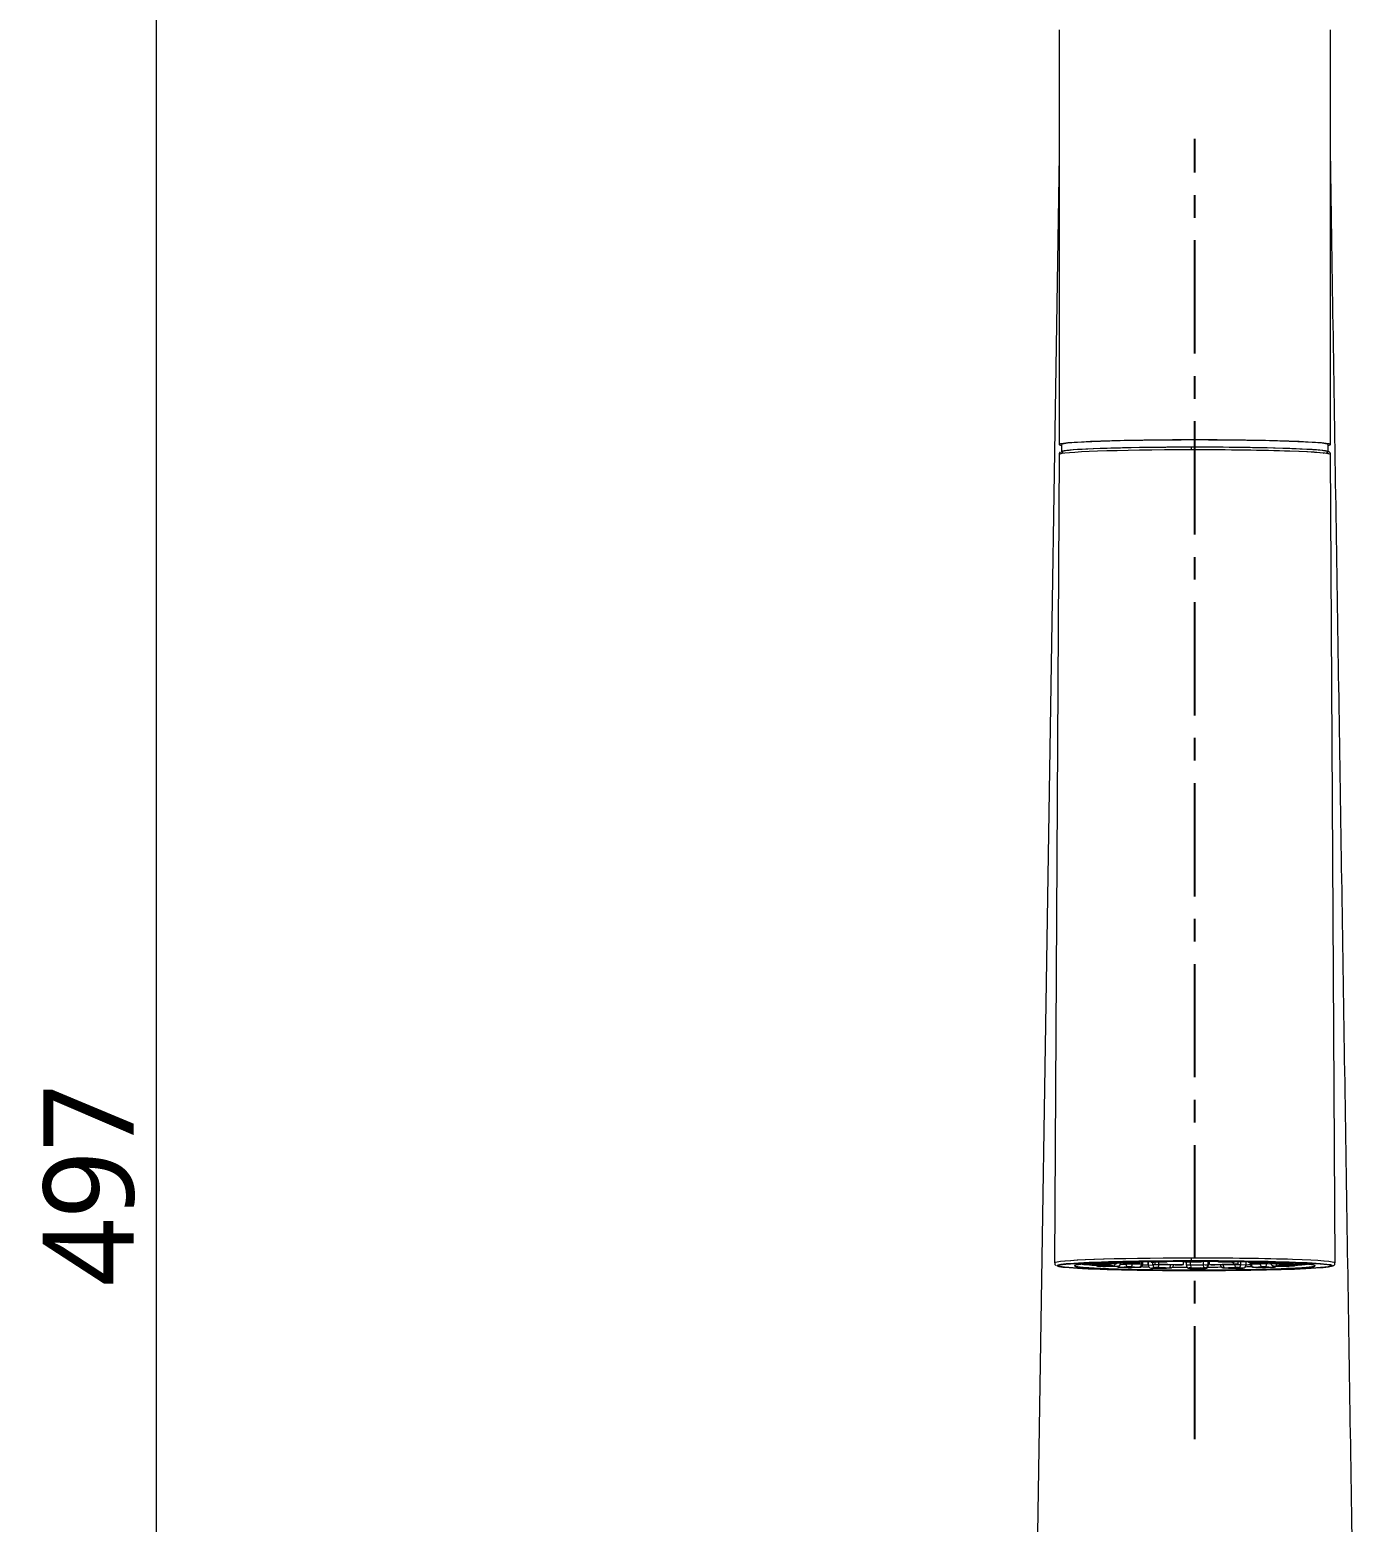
# Model space of a CAD drawing. Extents: x 2752 to 4118, y -1 to 999.
# Drawn here: x 2967.2 to 3113.5, y 611.5 to 776.5 of the extents above; entities that cross this region are included whole.
import ezdxf

# ---------------------------------------------------------------- set-up
doc = ezdxf.new("R2010")
doc.units = 0
doc.header["$LTSCALE"] = 10
doc.header["$MEASUREMENT"] = 0
doc.header["$PDMODE"] = 3
doc.header["$PDSIZE"] = -10
doc.linetypes.add('CENTER', pattern=[2, 1.25, -0.25, 0.25, -0.25])
doc.layers.get('0').update_dxf_attribs({"linetype": 'CONTINUOUS'})
doc.layers.get('DEFPOINTS').update_dxf_attribs({"linetype": 'CONTINUOUS'})
doc.layers.add('1', color=7, linetype='CONTINUOUS')
doc.styles.add('Daelim Dimension', font='NanumGothic.ttf')
doc.dimstyles.new('DEFAULT', dxfattribs={"dimscale": 2, "dimtxt": 2, "dimasz": 2, "dimexe": 0, "dimexo": 2, "dimgap": 1, "dimtad": 1, "dimdec": 0, "dimzin": 9, "dimdsep": 46, "dimtxsty": 'Daelim Dimension', "dimcen": 0.5, "dimclrd": 5, "dimclre": 5, "dimclrt": 256, "dimadec": 1, "dimazin": 0, "dimtfac": 1, "dimtdec": 0, "dimtix": 1, "dimtmove": 0, "dimatfit": 3, "dimfxl": 1, "dimtolj": 1, "dimtzin": 1, "dimlwd": 9, "dimlwe": 9, "dimarcsym": 0})

# ---------------------------------------------------------------- blocks, each defined once
blk = doc.blocks.new('*D11')
at = {"color": 5, "lineweight": 9, "ltscale": 0.5, "transparency": 16777216}
for p, q in [((3092.69, 897.6), (2981.25, 897.6)), ((2981.25, 404.01), (2981.25, 893.6)), ((3069.49, 400.01), (2981.25, 400.01))]:
    blk.add_line(p, q, dxfattribs=at)
at = {"color": 5, "ltscale": 0.5, "transparency": 16777216}
for points in [[(2980.58, 893.6), (2981.91, 893.6), (2981.25, 897.6)], [(2980.58, 404.01), (2981.91, 404.01), (2981.25, 400.01)]]:
    blk.add_solid(points, dxfattribs=at)
at = {"layer": 'DEFPOINTS', "color": 0, "ltscale": 0.5, "transparency": 16777216}
for p in [(2981.25, 897.6), (3096.69, 897.6), (3073.49, 400.01)]:
    blk.add_point(p, dxfattribs=at)
at = {"color": 7, "ltscale": 0.5, "transparency": 16777216, "insert": (2973.8, 648.8), "char_height": 10, "attachment_point": 5, "rotation": 90, "style": 'Daelim Dimension'}
blk.add_mtext('\\A1;497', dxfattribs=at)

msp = doc.modelspace()

# ---------------------------------------------------------------- linework, layer by layer
at = {"color": 1, "linetype": 'CENTER', "lineweight": -3}
msp.add_line((3095.99, 620.69), (3095.99, 764.4), dxfattribs=at)
at = {"layer": '1', "color": 7, "linetype": 'Continuous', "lineweight": 18}
for p, q in [((3080.99, 776.45), (3080.99, 730.61)), ((3110.99, 730.61), (3110.99, 776.45)), ((3080.99, 762.61), (3078.49, 602.61)), ((3081.24, 730.61), (3081.24, 729.81)), ((3110.74, 729.81), (3110.74, 730.61)), ((3080.99, 729.51), (3080.49, 640.17)), ((3111.49, 640.17), (3110.99, 729.51)), ((3084.34, 640.1), (3084.35, 640.09)), ((3084.82, 639.93), (3086.22, 639.93)), ((3084.82, 639.93), (3084.82, 639.93)), ((3085.88, 639.97), (3085.08, 639.97)), ((3085.08, 639.97), (3085.11, 639.94)), ((3085.1, 640.09), (3085.6, 640.13)), ((3085.11, 639.94), (3085.1, 639.97)), ((3085.11, 639.94), (3085.9, 639.94)), ((3085.21, 640.08), (3086.52, 640.06)), ((3085.21, 640.08), (3085.21, 640.08)), ((3085.96, 640.12), (3085.67, 640.09)), ((3085.67, 640.09), (3086.42, 640.08)), ((3085.86, 640.14), (3087.17, 640.12)), ((3085.9, 639.94), (3085.88, 639.97)), ((3086.71, 640.11), (3085.96, 640.12)), ((3086.42, 640.11), (3086.42, 640.08)), ((3086.42, 640.08), (3086.71, 640.11)), ((3086.52, 640.06), (3086.52, 640.06)), ((3086.81, 640.07), (3087.31, 640.11)), ((3087.24, 640.21), (3088.25, 640.18)), ((3088.36, 640.24), (3087.81, 640.22)), ((3087.81, 640.22), (3088.39, 640.2)), ((3087.82, 640.11), (3087.82, 640.19)), ((3088.25, 640.18), (3088.26, 640.18)), ((3088.94, 640.22), (3088.36, 640.24)), ((3088.39, 640.24), (3088.39, 640.2)), ((3088.39, 640.2), (3088.94, 640.22)), ((3088.56, 640.18), (3089.52, 640.22)), ((3089.93, 640.11), (3089.26, 640.1)), ((3089.93, 640.28), (3089.93, 640.11)), ((3090.25, 640), (3090.25, 640.28)), ((3090.82, 640.29), (3090.82, 639.91)), ((3091.45, 640.26), (3092.73, 640.28)), ((3091.45, 640.26), (3091.45, 640.26)), ((3091.52, 640.3), (3091.52, 640.28)), ((3091.52, 640.28), (3092.25, 640.3)), ((3091.6, 640.02), (3091.6, 640.27)), ((3091.6, 640.02), (3092.03, 640.04)), ((3092.03, 640.04), (3092.03, 640.27)), ((3092.73, 640.28), (3092.73, 640.28)), ((3093.63, 639.94), (3093.63, 639.99)), ((3093.67, 639.99), (3093.67, 639.94)), ((3094.59, 639.98), (3094.73, 640.01)), ((3094.73, 640.01), (3094.73, 640.33)), ((3095.04, 640.3), (3096.44, 640.3)), ((3095.04, 640.3), (3095.04, 640.3)), ((3095.05, 640.3), (3095.05, 639.92)), ((3095.33, 640.33), (3095.33, 640.32)), ((3095.33, 640.32), (3096.13, 640.32)), ((3097.48, 639.88), (3097.48, 640.33)), ((3097.63, 640.01), (3097.63, 640.33)), ((3097.81, 639.98), (3097.63, 640.01)), ((3098.78, 640.29), (3100.08, 640.27)), ((3098.78, 640.29), (3098.78, 640.29)), ((3098.84, 639.99), (3098.84, 639.94)), ((3099.24, 640.3), (3099.99, 640.29)), ((3099.99, 640.31), (3099.99, 640.29)), ((3100.08, 640.27), (3100.09, 640.27)), ((3100.28, 640.05), (3100.28, 640.27)), ((3100.74, 640.03), (3100.28, 640.05)), ((3100.74, 640.3), (3100.74, 640.03)), ((3101.68, 639.92), (3101.68, 640.29)), ((3102.07, 640.23), (3102.08, 640.23)), ((3102.08, 640.23), (3103.1, 640.19)), ((3102.12, 640.23), (3102.12, 640.01)), ((3102.27, 640.12), (3102.27, 640.22)), ((3102.95, 640.11), (3102.27, 640.12)), ((3103.21, 640.25), (3102.65, 640.23)), ((3102.65, 640.23), (3103.24, 640.21)), ((3103.1, 640.19), (3103.11, 640.19)), ((3103.79, 640.23), (3103.21, 640.25)), ((3103.24, 640.25), (3103.24, 640.21)), ((3103.24, 640.21), (3103.79, 640.23)), ((3104.11, 640.21), (3103.93, 640.21)), ((3104.11, 640.22), (3104.11, 640.21)), ((3104.45, 640.13), (3105.02, 640.08)), ((3104.58, 640.14), (3105.86, 640.16)), ((3105.79, 640.13), (3105.06, 640.12)), ((3105.06, 640.12), (3105.38, 640.1)), ((3105.31, 640.08), (3105.32, 640.08)), ((3105.32, 640.08), (3106.59, 640.1)), ((3105.36, 640.08), (3105.37, 640.07)), ((3105.38, 640.13), (3105.38, 640.1)), ((3105.38, 640.1), (3106.11, 640.11)), ((3106.11, 640.11), (3105.79, 640.13)), ((3105.81, 639.94), (3107.21, 639.95)), ((3106.08, 639.99), (3106.1, 639.96)), ((3106.88, 639.99), (3106.08, 639.99)), ((3106.09, 639.99), (3106.1, 639.96)), ((3106.1, 639.96), (3106.9, 639.96)), ((3106.12, 640.15), (3106.69, 640.11)), ((3106.59, 640.1), (3106.59, 640.1)), ((3106.9, 639.96), (3106.88, 639.99)), ((3085.27, 639.83), (3085.84, 639.78)), ((3085.39, 639.84), (3086.67, 639.86)), ((3086.6, 639.84), (3085.87, 639.83)), ((3085.87, 639.83), (3086.2, 639.8)), ((3086.12, 639.78), (3086.13, 639.78)), ((3086.13, 639.78), (3087.41, 639.8)), ((3086.2, 639.8), (3086.19, 639.83)), ((3086.2, 639.8), (3086.93, 639.81)), ((3086.93, 639.81), (3086.6, 639.84)), ((3086.94, 639.85), (3087.5, 639.81)), ((3087.4, 639.8), (3087.41, 639.8)), ((3087.62, 639.7), (3088.64, 639.66)), ((3087.62, 639.7), (3087.62, 639.7)), ((3087.63, 639.71), (3088.59, 639.74)), ((3088.75, 639.72), (3088.2, 639.7)), ((3088.2, 639.7), (3088.78, 639.68)), ((3088.64, 639.66), (3088.65, 639.66)), ((3089.33, 639.7), (3088.75, 639.72)), ((3088.78, 639.72), (3088.78, 639.68)), ((3088.78, 639.68), (3089.33, 639.7)), ((3088.87, 639.74), (3089.89, 639.71)), ((3088.94, 639.66), (3089.91, 639.7)), ((3091.13, 639.61), (3091.64, 639.66)), ((3091.25, 639.6), (3092.55, 639.59)), ((3091.25, 639.6), (3091.25, 639.6)), ((3092, 639.64), (3091.71, 639.62)), ((3091.71, 639.62), (3092.46, 639.61)), ((3091.9, 639.66), (3093.2, 639.65)), ((3092.74, 639.63), (3092, 639.64)), ((3092.46, 639.64), (3092.46, 639.61)), ((3092.46, 639.61), (3092.74, 639.63)), ((3092.55, 639.59), (3092.56, 639.59)), ((3092.84, 639.59), (3093.34, 639.64)), ((3095.11, 639.75), (3095.14, 639.7)), ((3095.59, 639.57), (3096.99, 639.57)), ((3095.59, 639.57), (3095.59, 639.57)), ((3096.65, 639.62), (3095.85, 639.61)), ((3095.87, 639.59), (3095.85, 639.61)), ((3095.87, 639.61), (3095.87, 639.59)), ((3096.67, 639.59), (3095.87, 639.59)), ((3096.67, 639.59), (3096.65, 639.62)), ((3099.13, 639.64), (3099.7, 639.6)), ((3099.25, 639.65), (3100.53, 639.67)), ((3100.46, 639.65), (3099.73, 639.64)), ((3099.73, 639.64), (3100.06, 639.61)), ((3099.99, 639.59), (3101.27, 639.61)), ((3099.99, 639.59), (3099.99, 639.59)), ((3100.05, 639.64), (3100.06, 639.61)), ((3100.06, 639.61), (3100.79, 639.63)), ((3100.79, 639.63), (3100.46, 639.65)), ((3100.8, 639.67), (3101.37, 639.62)), ((3101.27, 639.61), (3101.27, 639.61)), ((3102.46, 639.71), (3102.47, 639.71)), ((3102.47, 639.72), (3103.44, 639.75)), ((3102.47, 639.71), (3103.48, 639.68)), ((3103.59, 639.73), (3103.04, 639.71)), ((3103.04, 639.71), (3103.62, 639.7)), ((3103.48, 639.68), (3103.49, 639.68)), ((3104.17, 639.72), (3103.59, 639.73)), ((3103.62, 639.73), (3103.62, 639.7)), ((3103.62, 639.7), (3104.17, 639.72)), ((3103.72, 639.75), (3104.73, 639.72)), ((3103.79, 639.68), (3104.75, 639.71)), ((3104.7, 639.82), (3105.2, 639.87)), ((3104.81, 639.82), (3106.12, 639.8)), ((3104.81, 639.82), (3104.82, 639.82)), ((3105.56, 639.85), (3105.28, 639.83)), ((3105.28, 639.83), (3106.02, 639.82)), ((3105.46, 639.87), (3106.77, 639.86)), ((3106.31, 639.84), (3105.56, 639.85)), ((3106.03, 639.85), (3106.02, 639.82)), ((3106.02, 639.82), (3106.31, 639.84)), ((3106.12, 639.8), (3106.12, 639.8)), ((3106.41, 639.8), (3106.91, 639.85))]:
    msp.add_line(p, q, dxfattribs=at)
at = {"layer": '1', "color": 7, "linetype": 'Continuous', "lineweight": 13}
for p, q in [((3084.61, 639.93), (3084.58, 639.98)), ((3084.77, 639.99), (3086.17, 639.99)), ((3086.22, 639.93), (3084.82, 639.93)), ((3086.52, 640.06), (3085.21, 640.08)), ((3086.22, 639.93), (3086.22, 639.93)), ((3086.38, 639.98), (3086.41, 639.93)), ((3087.28, 640.11), (3086.78, 640.06)), ((3088.26, 640.18), (3087.25, 640.21)), ((3087.78, 640.11), (3087.42, 640.14)), ((3087.78, 640.2), (3087.78, 640.11)), ((3087.8, 640.03), (3088.37, 640.05)), ((3088.37, 640.05), (3088.37, 640.15)), ((3089.51, 640.22), (3088.55, 640.18)), ((3089.08, 640.05), (3089.08, 640.1)), ((3090.1, 640.02), (3089.08, 640.05)), ((3090.1, 640.28), (3090.1, 640.02)), ((3090.85, 639.92), (3090.85, 640.29)), ((3090.85, 639.92), (3091.36, 639.96)), ((3091.36, 639.96), (3091.36, 640.26)), ((3092.73, 640.28), (3091.45, 640.26)), ((3092, 639.97), (3092, 640.01)), ((3093.31, 639.96), (3092, 639.97)), ((3093.31, 639.99), (3093.31, 639.96)), ((3096.44, 640.3), (3095.04, 640.3)), ((3095.05, 639.92), (3095.05, 639.92)), ((3095.53, 639.94), (3095.53, 640.3)), ((3096.93, 639.94), (3095.53, 639.94)), ((3096.44, 640.3), (3096.44, 640.3)), ((3096.93, 640.33), (3096.93, 639.94)), ((3097.45, 639.93), (3097.45, 640.33)), ((3097.48, 639.88), (3097.45, 639.93)), ((3097.48, 640.33), (3097.48, 639.88)), ((3100.09, 640.27), (3098.78, 640.29)), ((3099.13, 639.96), (3099.13, 640)), ((3100.41, 639.98), (3099.13, 639.96)), ((3100.41, 640.02), (3100.41, 639.98)), ((3101.07, 639.97), (3101.07, 640.3)), ((3101.64, 639.93), (3101.07, 639.97)), ((3101.64, 640.29), (3101.64, 639.93)), ((3102.08, 640.23), (3102.09, 640.23)), ((3103.11, 640.19), (3102.09, 640.23)), ((3102.25, 640.03), (3102.25, 640.22)), ((3102.25, 640.03), (3103.22, 640.06)), ((3103.22, 640.06), (3103.22, 640.12)), ((3103.92, 640.06), (3103.92, 640.18)), ((3104.41, 640.05), (3103.92, 640.06)), ((3105.05, 640.08), (3104.48, 640.13)), ((3106.59, 640.1), (3105.31, 640.08)), ((3105.61, 639.95), (3105.57, 640)), ((3105.76, 640.01), (3107.16, 640.01)), ((3107.21, 639.95), (3105.81, 639.94)), ((3105.81, 639.94), (3105.81, 639.94)), ((3107.21, 639.95), (3107.21, 639.95)), ((3107.37, 640), (3107.41, 639.95)), ((3085.86, 639.78), (3085.29, 639.83)), ((3087.4, 639.8), (3086.12, 639.78)), ((3087.62, 639.7), (3087.63, 639.7)), ((3088.65, 639.66), (3087.63, 639.7)), ((3089.9, 639.7), (3088.93, 639.66)), ((3092.56, 639.59), (3091.25, 639.6)), ((3093.32, 639.64), (3092.82, 639.59)), ((3095.38, 639.58), (3095.35, 639.62)), ((3095.54, 639.63), (3096.94, 639.63)), ((3096.99, 639.57), (3095.59, 639.57)), ((3096.99, 639.57), (3096.99, 639.57)), ((3097.15, 639.63), (3097.18, 639.58)), ((3097.48, 639.88), (3097.48, 639.88)), ((3099.72, 639.6), (3099.15, 639.64)), ((3101.27, 639.61), (3099.99, 639.59)), ((3102.47, 639.71), (3102.48, 639.71)), ((3103.49, 639.68), (3102.48, 639.71)), ((3104.74, 639.71), (3103.78, 639.68)), ((3106.12, 639.8), (3104.82, 639.82)), ((3106.88, 639.85), (3106.38, 639.8))]:
    msp.add_line(p, q, dxfattribs=at)
at = {"layer": '1', "color": 7, "linetype": 'Continuous', "lineweight": 18}
for centre, major_axis, ratio, start_param, end_param in [((3095.99, 730.61), (-15, 0), 0.034899, 4.712389, 6.465971), ((3095.99, 730.61), (14.75, 0), 0.034899, 0.000059, 3.141547), ((3095.99, 730.61), (15, 0), 0.034899, 6.1004, 7.853982), ((3095.99, 729.81), (14.75, 0), 0.034899, 6.135615, 9.570424), ((3095.99, 729.51), (-15, 0), 0.034899, 4.738362, 6.282996), ((3095.99, 729.51), (15, 0), 0.034899, 1.596769, 3.141353), ((3095.99, 729.81), (-14.7, 0), 0.034899, 4.738362, 6.239651), ((3095.61, 730.03), (0, -0.3), 0.025954, 3.106674, 4.671915), ((3095.61, 730.03), (0, 0.3), 0.025954, 6.248267, 7.813508), ((3095.99, 729.51), (15, 0), 0.034899, 6.274797, 7.879955), ((3095.99, 729.51), (-15, 0), 0.034899, 3.141794, 4.738362), ((3095.99, 729.81), (-14.7, 0), 0.034899, 3.237613, 4.738362), ((3095.99, 640.17), (-15.5, 0), 0.034899, 4.738362, 6.292419), ((3095.99, 640.17), (15.5, 0), 0.034899, 1.596769, 3.141402), ((3095.99, 639.87), (15.2, 0), 0.034899, 1.596769, 4.738362), ((3095.99, 639.87), (-13.3, 0), 0.034899, 4.738362, 7.879955), ((3095.99, 640.17), (13, 0), 0.034899, 3.433619, 3.607045), ((3095.99, 640.17), (-13, 0), 0.034899, 0.299537, 0.454211), ((3084.61, 640.23), (0.241, 0.179), 0.999054, 3.141609, 4.072943), ((3084.81, 639.93), (-0.2, 0), 0.034899, 0.025973, 1.596769), ((3087.28, 640.41), (-0.027, 0.299), 0.932938, 3.141604, 3.233324), ((3095.99, 640.26), (-8.24, 0), 0.034899, 0.258623, 0.615022), ((3088.4, 640.19), (-0.2, 0), 0.034899, 0.811371, 2.382167), ((3088.55, 640.48), (0.011, -0.3), 0.72479, 6.232509, 6.283194), ((3095.99, 640.26), (7.42, 0), 0.034899, 3.415714, 3.756614), ((3089.51, 640.52), (-0.011, 0.3), 0.72479, 3.141598, 3.188355), ((3095.99, 640.37), (12.5, 0), 0.034899, 4.231452, 4.28919), ((3091.13, 639.91), (-0.027, 0.299), 0.932938, 1.473711, 3.044507), ((3095.99, 640.26), (-8.24, 0), 0.034899, 1.007721, 1.40042), ((3095.99, 640.26), (7.42, 0), 0.034899, 4.149313, 4.542012), ((3095.04, 640.31), (-0.2, 0), 0.034899, 0.025973, 1.596769), ((3095.55, 639.92), (0.5, 0), 0.034899, 2.765592, 3.141597), ((3095.6, 640.7), (0, -0.3), 0.025954, 4.671915, 6.248267), ((3095.99, 640.17), (-15.5, 0), 0.034899, 3.142728, 4.738362), ((3095.99, 640.17), (15.5, 0), 0.034899, 0.000202, 1.596769), ((3095.6, 640.7), (0, 0.3), 0.025954, 1.530322, 3.106674), ((3095.99, 639.87), (15.2, 0), 0.034899, 4.738362, 7.879955), ((3095.99, 639.87), (-13.3, 0), 0.034899, 1.596769, 4.738362), ((3096.44, 640.31), (-0.2, 0), 0.034899, 1.596769, 3.167566), ((3096.64, 640.61), (0.241, 0.179), 0.999054, 4.072943, 4.446377), ((3095.99, 640.26), (7.42, 0), 0.034899, 4.934711, 5.32741), ((3095.99, 640.26), (-8.24, 0), 0.034899, 1.793119, 2.185818), ((3095.99, 640.37), (-12.5, 0), 0.034899, 2.040787, 2.087535), ((3095.99, 640.26), (7.43, 0), 0.034899, 5.72011, 6.015481), ((3095.99, 640.26), (-8.24, 0), 0.034899, 2.578517, 2.971216), ((3103.25, 640.2), (-0.2, 0), 0.034899, 0.811371, 2.382167), ((3103.39, 640.49), (0.011, -0.3), 0.72479, 6.232509, 6.283194), ((3104.48, 640.43), (-0.023, -0.299), 0.913073, 6.283163, 6.368871), ((3105.61, 640.25), (0.241, 0.179), 0.999054, 3.141609, 3.207755), ((3106.51, 640.1), (-0.2, 0), 0.034899, 1.989468, 3.560265), ((3106.69, 640.41), (0.023, 0.299), 0.913073, 3.227278, 3.647737), ((3095.99, 640.17), (13, 0), 0.034899, 5.736112, 5.981353), ((3095.99, 640.17), (-13, 0), 0.034899, 2.608804, 2.849626), ((3107.21, 639.95), (-0.2, 0), 0.034899, 1.596769, 3.167566), ((3107.41, 640.25), (0.241, 0.179), 0.999054, 4.072943, 5.03827), ((3085.29, 640.13), (-0.023, -0.299), 0.913073, 6.094768, 6.368871), ((3088.79, 639.67), (-0.2, 0), 0.034899, 0.811371, 2.382167), ((3088.93, 639.96), (0.011, -0.3), 0.72479, 6.232509, 6.283194), ((3089.9, 640), (-0.011, 0.3), 0.72479, 3.141598, 3.188355), ((3095.99, 640.17), (13, 0), 0.034899, 4.238554, 4.309191), ((3095.99, 640.17), (-13, 0), 0.034899, 1.100299, 1.166616), ((3091.32, 639.61), (-0.2, 0), 0.034899, 5.916459, 7.487255), ((3093.32, 639.94), (-0.027, 0.299), 0.932938, 3.141604, 3.233324), ((3095.99, 640.17), (13, 0), 0.034899, 4.520561, 4.642298), ((3095.99, 640.17), (-13, 0), 0.034899, 1.379803, 1.500312), ((3095.35, 639.92), (-0.241, -0.179), 0.999054, 0.000017, 0.065449), ((3095.38, 639.88), (-0.241, -0.179), 0.999054, 0.000017, 0.931351), ((3095.58, 639.58), (-0.2, 0), 0.034899, 0.025973, 1.596769), ((3096.34, 639.7), (0, -0.3), 0.025954, 5.174433, 6.248267), ((3096.34, 639.7), (0, 0.3), 0.025954, 2.03284, 3.106674), ((3096.98, 639.58), (-0.2, 0), 0.034899, 1.596769, 3.167566), ((3097.18, 639.88), (0.241, 0.179), 0.999054, 4.072943, 5.64374), ((3095.99, 640.17), (-13, 0), 0.034899, 1.669075, 1.800924), ((3095.99, 640.17), (13, 0), 0.034899, 4.811453, 4.941878), ((3099.15, 639.94), (-0.023, -0.299), 0.913073, 6.283163, 6.368871), ((3099.72, 639.9), (-0.023, -0.299), 0.913073, 6.283163, 6.368871), ((3095.99, 640.17), (-13, 0), 0.034899, 2.01843, 2.079298), ((3095.99, 640.17), (13, 0), 0.034899, 5.16179, 5.218191), ((3103.63, 639.68), (-0.2, 0), 0.034899, 0.811371, 2.382167), ((3103.78, 639.98), (0.011, -0.3), 0.72479, 6.232509, 6.283194), ((3104.74, 640.01), (0.011, -0.3), 0.72479, 0.000005, 0.04752), ((3106.38, 640.1), (0.027, -0.299), 0.932938, 6.1861, 6.283194)]:
    msp.add_ellipse(centre, major_axis=major_axis, ratio=ratio, start_param=start_param, end_param=end_param, dxfattribs=at)
at = {"layer": '1', "color": 7, "linetype": 'Continuous', "lineweight": 13}
for centre, major_axis, ratio, start_param, end_param in [((3084.58, 640.28), (-0.241, -0.179), 0.999054, 0.060908, 0.931351), ((3084.78, 639.98), (-0.2, 0), 0.034899, 4.738362, 6.309158), ((3084.77, 640.29), (0, -0.3), 0.025954, 5.323312, 6.248267), ((3085.1, 640.39), (-0.027, 0.299), 0.932938, 2.57555, 3.044507), ((3085.28, 640.08), (-0.2, 0), 0.034899, 5.916459, 7.487255), ((3085.39, 640.14), (-0.005, 0.3), 0.4063, 2.344153, 3.103389), ((3085.6, 640.43), (-0.027, 0.299), 0.932938, 2.68931, 3.044507), ((3085.79, 640.13), (-0.2, 0), 0.034899, 4.345663, 5.916459), ((3085.86, 640.44), (0.004, 0.3), 0.358343, 3.178983, 3.622019), ((3086.17, 640.29), (0, 0.3), 0.025954, 2.416235, 3.106674), ((3086.18, 639.98), (-0.2, 0), 0.034899, 3.167566, 4.738362), ((3086.21, 639.93), (-0.2, 0), 0.034899, 1.596769, 3.167566), ((3086.38, 640.28), (-0.241, -0.179), 0.999054, 0.931351, 1.648027), ((3086.41, 640.23), (0.241, 0.179), 0.999054, 4.072943, 5.011911), ((3086.59, 640.07), (-0.2, 0), 0.034899, 1.20407, 2.774866), ((3086.67, 640.16), (-0.005, 0.3), 0.4063, 1.893826, 3.103389), ((3086.78, 640.36), (0.027, -0.299), 0.932938, 6.1861, 6.283194), ((3086.94, 640.15), (-0.023, -0.299), 0.913073, 0.085686, 1.470465), ((3087.17, 640.42), (0.004, 0.3), 0.358343, 3.178983, 3.962396), ((3087.09, 640.11), (-0.2, 0), 0.034899, 2.774866, 4.345663), ((3087.28, 640.41), (-0.027, 0.299), 0.932938, 3.044507, 3.141601), ((3087.5, 640.11), (0.023, 0.299), 0.913073, 3.227278, 4.798075), ((3087.32, 640.11), (-0.5, 0), 0.034899, 3.124533, 3.560265), ((3088.74, 640.04), (-0.5, 0), 0.034899, 3.952964, 5.52376), ((3088.59, 640.04), (-0.011, 0.3), 0.72479, 1.52012, 3.090916), ((3088.87, 640.04), (-0.01, -0.3), 0.688085, 0.048114, 1.61891), ((3089.5, 640.53), (0.01, 0.3), 0.688085, 3.189707, 3.698203), ((3089.37, 640.22), (-0.2, 0), 0.034899, 2.382167, 3.952964), ((3089.51, 640.52), (-0.011, 0.3), 0.72479, 3.090916, 3.141601), ((3089.89, 640.01), (0.01, 0.3), 0.688085, 3.189707, 4.760503), ((3089.75, 640), (-0.5, 0), 0.034899, 3.13186, 3.952964), ((3091.32, 639.91), (-0.5, 0), 0.034899, 5.916459, 6.284886), ((3091.18, 640.57), (0.023, 0.299), 0.913073, 3.14157, 3.227278), ((3091.37, 640.27), (-0.2, 0), 0.034899, 0.418672, 1.989468), ((3091.82, 639.96), (-0.5, 0), 0.034899, 4.345663, 5.916459), ((3091.64, 639.96), (-0.027, 0.299), 0.932938, 1.473711, 3.044507), ((3091.9, 639.96), (-0.004, -0.3), 0.358343, 0.037391, 1.608187), ((3092.65, 640.29), (-0.2, 0), 0.034899, 1.989468, 3.560265), ((3092.83, 640.59), (0.023, 0.299), 0.913073, 3.227278, 3.63765), ((3093.2, 639.95), (0.004, 0.3), 0.358343, 3.178983, 4.74978), ((3093.13, 639.94), (0.5, 0), 0.034899, 0.000765, 1.20407), ((3095.55, 639.92), (0.5, 0), 0.034899, 1.596769, 2.765591), ((3095.54, 639.93), (0, -0.3), 0.025954, 4.677471, 6.248235), ((3096.95, 639.93), (0.5, 0), 0.034899, 0.025973, 1.596769), ((3096.94, 639.93), (0, 0.3), 0.025954, 1.535878, 3.106674), ((3097.15, 639.93), (0.241, 0.179), 0.999054, 4.072943, 5.64374), ((3098.66, 640.6), (0.027, -0.299), 0.932938, 5.787362, 6.1861), ((3098.85, 640.3), (-0.2, 0), 0.034899, 5.916459, 7.487255), ((3099.34, 639.94), (-0.5, 0), 0.034899, 5.131061, 6.28303), ((3099.25, 639.95), (0.005, -0.3), 0.4063, 4.674186, 6.244982), ((3100.16, 640.28), (-0.2, 0), 0.034899, 1.20407, 2.774866), ((3100.35, 640.58), (0.027, -0.299), 0.932938, 6.1861, 6.283194), ((3100.61, 639.96), (-0.5, 0), 0.034899, 3.560265, 5.131061), ((3100.53, 639.97), (-0.005, 0.3), 0.4063, 1.532593, 3.103389), ((3100.8, 639.97), (-0.023, -0.299), 0.913073, 0.085686, 1.656482), ((3101.37, 639.92), (0.023, 0.299), 0.913073, 3.227278, 4.798075), ((3101.18, 639.92), (-0.5, 0), 0.034899, 3.124533, 3.560265), ((3102.09, 640.54), (0.011, -0.3), 0.72479, 5.728625, 6.232509), ((3102.23, 640.23), (-0.2, 0), 0.034899, 5.52376, 7.094556), ((3102.62, 640.01), (-0.5, 0), 0.034899, 5.52376, 6.283801), ((3102.47, 640.02), (0.011, -0.3), 0.72479, 4.661713, 6.232509), ((3103.58, 640.05), (-0.5, 0), 0.034899, 3.952964, 5.52376), ((3103.44, 640.05), (-0.011, 0.3), 0.72479, 1.52012, 3.090916), ((3103.72, 640.05), (-0.01, -0.3), 0.688085, 0.048114, 1.61891), ((3104.89, 640.12), (-0.5, 0), 0.034899, 5.916459, 6.284085), ((3104.7, 640.12), (0.027, -0.299), 0.932938, 4.615304, 6.1861), ((3104.66, 640.13), (-0.2, 0), 0.034899, 5.131061, 6.701857), ((3104.58, 640.43), (0.005, -0.3), 0.4063, 5.509382, 6.244982), ((3105.2, 640.17), (-0.027, 0.299), 0.932938, 1.759671, 3.044507), ((3105.05, 640.38), (0.023, 0.299), 0.913073, 3.14157, 3.227278), ((3105.23, 640.08), (-0.2, 0), 0.034899, 0.418672, 1.989468), ((3105.57, 640.3), (-0.241, -0.179), 0.999054, 0.192977, 0.931351), ((3105.61, 640.25), (0.241, 0.179), 0.999054, 3.207752, 4.072943), ((3105.46, 640.17), (-0.004, -0.3), 0.358343, 0.037391, 0.950637), ((3105.77, 640), (-0.2, 0), 0.034899, 4.738362, 6.309158), ((3105.81, 639.95), (-0.2, 0), 0.034899, 0.025973, 1.596769), ((3105.76, 640.31), (0, -0.3), 0.025954, 5.550391, 6.248267), ((3105.86, 640.45), (-0.005, 0.3), 0.4063, 2.719061, 3.103389), ((3105.94, 640.15), (-0.2, 0), 0.034899, 3.560265, 5.131061), ((3106.12, 640.45), (-0.023, -0.299), 0.913073, 0.085686, 0.373213), ((3106.77, 640.16), (0.004, 0.3), 0.358343, 3.178983, 3.938219), ((3107.16, 640.31), (0, 0.3), 0.025954, 2.272237, 3.106674), ((3107.17, 640), (-0.2, 0), 0.034899, 3.167566, 4.738362), ((3107.37, 640.3), (-0.241, -0.179), 0.999054, 0.931351, 1.713681), ((3085.47, 639.83), (-0.2, 0), 0.034899, 5.131061, 6.701857), ((3085.86, 640.08), (0.023, 0.299), 0.913073, 3.14157, 3.227278), ((3086.04, 639.79), (-0.2, 0), 0.034899, 0.418672, 1.989468), ((3086.75, 639.85), (-0.2, 0), 0.034899, 3.560265, 5.131061), ((3087.32, 639.81), (-0.2, 0), 0.034899, 1.989468, 3.560265), ((3087.63, 640.01), (0.011, -0.3), 0.72479, 5.411792, 6.232509), ((3087.77, 639.7), (-0.2, 0), 0.034899, 5.52376, 7.094556), ((3088.74, 639.74), (-0.2, 0), 0.034899, 3.952964, 5.52376), ((3089.75, 639.7), (-0.2, 0), 0.034899, 2.382167, 3.952964), ((3089.9, 640), (-0.011, 0.3), 0.72479, 3.090916, 3.141601), ((3091.82, 639.66), (-0.2, 0), 0.034899, 4.345663, 5.916459), ((3092.63, 639.59), (-0.2, 0), 0.034899, 1.20407, 2.774866), ((3092.82, 639.89), (-0.027, 0.299), 0.932938, 3.044507, 3.141601), ((3093.13, 639.64), (-0.2, 0), 0.034899, 2.774866, 4.345663), ((3093.32, 639.94), (-0.027, 0.299), 0.932938, 3.044507, 3.141601), ((3095.35, 639.92), (-0.241, -0.179), 0.999054, 6.130515, 6.283202), ((3095.35, 639.92), (-0.241, -0.179), 0.999054, 0.065449, 0.931351), ((3095.55, 639.62), (-0.2, 0), 0.034899, 4.738362, 6.309158), ((3096.95, 639.63), (-0.2, 0), 0.034899, 3.167566, 4.738362), ((3099.34, 639.65), (-0.2, 0), 0.034899, 5.131061, 6.701857), ((3099.9, 639.6), (-0.2, 0), 0.034899, 0.418672, 1.989468), ((3100.61, 639.66), (-0.2, 0), 0.034899, 3.560265, 5.131061), ((3101.18, 639.62), (-0.2, 0), 0.034899, 1.989468, 3.560265), ((3102.62, 639.71), (-0.2, 0), 0.034899, 5.52376, 7.094556), ((3103.58, 639.75), (-0.2, 0), 0.034899, 3.952964, 5.52376), ((3104.89, 639.82), (-0.2, 0), 0.034899, 5.916459, 7.487255), ((3104.73, 640.02), (0.01, 0.3), 0.688085, 3.189707, 3.975791), ((3104.6, 639.72), (-0.2, 0), 0.034899, 2.382167, 3.952964), ((3104.74, 640.01), (0.011, -0.3), 0.72479, 6.232509, 6.283194), ((3105.39, 639.87), (-0.2, 0), 0.034899, 4.345663, 5.916459), ((3106.2, 639.8), (-0.2, 0), 0.034899, 1.20407, 2.774866), ((3106.7, 639.85), (-0.2, 0), 0.034899, 2.774866, 4.345663), ((3106.88, 640.15), (0.027, -0.299), 0.932938, 6.1861, 6.284348)]:
    msp.add_ellipse(centre, major_axis=major_axis, ratio=ratio, start_param=start_param, end_param=end_param, dxfattribs=at)
at = {"layer": '1', "color": 7, "linetype": 'Continuous', "lineweight": 18}
for points, degree in [([(3113.49, 602.61), (3110.99, 762.61)], 1), ([(3081.11, 729.76), (3080.99, 729.72), (3081.01, 729.51)], 2), ([(3110.19, 729.68), (3110.2, 729.68), (3110.22, 729.68)], 2)]:
    msp.add_open_spline(points, degree=degree, dxfattribs=at)
for points, degree, knots in [([(3081.69, 729.93), (3081.24, 729.87), (3081.31, 729.78), (3081.39, 729.75)], 2, [0, 0, 0, 0.741182, 1, 1, 1]), ([(3110.69, 729.83), (3110.69, 729.83), (3110.64, 729.88), (3110.23, 729.94)], 2, [0, 0, 0, 0.000003, 1, 1, 1]), ([(3110.97, 729.52), (3110.98, 729.55), (3110.99, 729.66), (3110.86, 729.78), (3110.79, 729.82), (3110.75, 729.84), (3110.73, 729.84)], 3, [0, 0, 0, 0, 0.135268, 0.43808, 0.758451, 1, 1, 1, 1]), ([(3080.51, 640.17), (3080.51, 640.1), (3080.53, 639.98), (3080.61, 639.91), (3080.64, 639.89), (3080.64, 639.89)], 3, [0, 0, 0, 0, 0.399791, 0.935204, 1, 1, 1, 1]), ([(3096.39, 639.34), (3093.49, 639.33), (3090.77, 639.37), (3087.81, 639.41), (3083.24, 639.56), (3082.01, 639.66), (3080.87, 639.75), (3080.72, 639.95), (3081.72, 640.05), (3082.8, 640.15), (3087.14, 640.31), (3090.03, 640.36), (3092.7, 640.4), (3095.6, 640.4)], 2, [0, 0, 0, 0.125, 0.125, 0.25, 0.375, 0.375, 0.5, 0.625, 0.625, 0.75, 0.875, 0.875, 1, 1, 1]), ([(3095.65, 640.33), (3093.11, 640.33), (3090.78, 640.29), (3088.24, 640.26), (3084.45, 640.12), (3083.5, 640.03), (3082.63, 639.94), (3082.76, 639.77), (3083.76, 639.69), (3084.84, 639.6), (3088.83, 639.46), (3091.42, 639.43), (3093.8, 639.4), (3096.34, 639.4)], 2, [0, 0, 0, 0.125, 0.125, 0.25, 0.375, 0.375, 0.5, 0.625, 0.625, 0.75, 0.875, 0.875, 1, 1, 1]), ([(3085.06, 639.93), (3085.08, 639.91), (3085.11, 639.89), (3085.17, 639.85), (3085.23, 639.83), (3085.27, 639.83)], 3, [0, 0, 0, 0, 0.263125, 0.521472, 1, 1, 1, 1]), ([(3086.52, 640.06), (3086.54, 640.06), (3086.6, 640.06), (3086.68, 640.06), (3086.76, 640.06), (3086.79, 640.06), (3086.81, 640.07)], 3, [0, 0, 0, 0, 0.242396, 0.489864, 0.742401, 1, 1, 1, 1]), ([(3087.31, 640.11), (3087.33, 640.11), (3087.36, 640.12), (3087.43, 640.15), (3087.48, 640.18), (3087.5, 640.2)], 3, [0, 0, 0, 0, 0.253464, 0.50943, 1, 1, 1, 1]), ([(3087.41, 639.8), (3087.43, 639.8), (3087.47, 639.8), (3087.53, 639.82), (3087.6, 639.85), (3087.67, 639.89), (3087.74, 639.94), (3087.78, 639.99), (3087.81, 640.05), (3087.82, 640.09), (3087.82, 640.11)], 3, [0, 0, 0, 0, 0.102856, 0.212588, 0.329589, 0.453663, 0.584082, 0.719668, 0.858894, 1, 1, 1, 1]), ([(3089.52, 640.22), (3089.54, 640.22), (3089.58, 640.22), (3089.64, 640.24), (3089.68, 640.26), (3089.7, 640.27), (3089.7, 640.27)], 3, [0, 0, 0, 0, 0.310392, 0.631683, 0.964764, 1, 1, 1, 1]), ([(3089.91, 639.7), (3089.93, 639.7), (3089.97, 639.7), (3090.03, 639.72), (3090.09, 639.75), (3090.14, 639.79), (3090.19, 639.84), (3090.22, 639.89), (3090.25, 639.94), (3090.25, 639.98), (3090.25, 640)], 3, [0, 0, 0, 0, 0.111887, 0.227701, 0.347767, 0.472061, 0.60022, 0.731571, 0.865195, 1, 1, 1, 1]), ([(3091.16, 640.27), (3091.18, 640.27), (3091.21, 640.27), (3091.29, 640.26), (3091.37, 640.26), (3091.43, 640.26), (3091.45, 640.26)], 3, [0, 0, 0, 0, 0.256096, 0.508131, 0.756099, 1, 1, 1, 1]), ([(3093.34, 639.64), (3093.36, 639.64), (3093.4, 639.65), (3093.47, 639.67), (3093.55, 639.73), (3093.62, 639.83), (3093.63, 639.9), (3093.63, 639.94)], 3, [0, 0, 0, 0, 0.121382, 0.243961, 0.491829, 0.74448, 1, 1, 1, 1]), ([(3095.08, 639.93), (3095.07, 639.91), (3095.07, 639.88), (3095.07, 639.82), (3095.09, 639.77), (3095.11, 639.74), (3095.12, 639.73)], 3, [0, 0, 0, 0, 0.255415, 0.508582, 0.757392, 1, 1, 1, 1]), ([(3095.6, 640.4), (3098.49, 640.4), (3101.22, 640.37), (3104.17, 640.33), (3108.74, 640.18), (3109.97, 640.08), (3111.11, 639.98), (3111.26, 639.78), (3110.26, 639.69), (3109.18, 639.58), (3104.85, 639.42), (3101.95, 639.38), (3099.28, 639.34), (3096.39, 639.34)], 2, [0, 0, 0, 0.125, 0.125, 0.25, 0.375, 0.375, 0.5, 0.625, 0.625, 0.75, 0.875, 0.875, 1, 1, 1]), ([(3096.34, 639.4), (3098.87, 639.41), (3101.21, 639.44), (3103.74, 639.48), (3107.53, 639.62), (3108.48, 639.71), (3109.35, 639.79), (3109.22, 639.97), (3108.23, 640.05), (3107.15, 640.14), (3103.15, 640.27), (3100.56, 640.3), (3098.18, 640.33), (3095.65, 640.33)], 2, [0, 0, 0, 0.125, 0.125, 0.25, 0.375, 0.375, 0.5, 0.625, 0.625, 0.75, 0.875, 0.875, 1, 1, 1]), ([(3098.84, 639.94), (3098.84, 639.91), (3098.85, 639.83), (3098.91, 639.75), (3098.97, 639.7), (3099.02, 639.67), (3099.07, 639.65), (3099.11, 639.64), (3099.13, 639.64)], 3, [0, 0, 0, 0, 0.256694, 0.509778, 0.634765, 0.758103, 0.879803, 1, 1, 1, 1]), ([(3100.08, 640.27), (3100.11, 640.27), (3100.16, 640.27), (3100.25, 640.27), (3100.33, 640.27), (3100.36, 640.28), (3100.37, 640.28)], 3, [0, 0, 0, 0, 0.242396, 0.489864, 0.742401, 1, 1, 1, 1]), ([(3101.9, 640.28), (3101.9, 640.28), (3101.92, 640.27), (3101.96, 640.25), (3102.02, 640.23), (3102.06, 640.23), (3102.08, 640.23)], 3, [0, 0, 0, 0, 0.014853, 0.356242, 0.684299, 1, 1, 1, 1]), ([(3102.12, 640.01), (3102.12, 639.99), (3102.12, 639.96), (3102.15, 639.9), (3102.18, 639.85), (3102.23, 639.8), (3102.29, 639.76), (3102.35, 639.73), (3102.41, 639.71), (3102.45, 639.71), (3102.47, 639.71)], 3, [0, 0, 0, 0, 0.135718, 0.27015, 0.402107, 0.530581, 0.654829, 0.774443, 0.889386, 1, 1, 1, 1]), ([(3104.25, 640.22), (3104.25, 640.22), (3104.26, 640.21), (3104.29, 640.18), (3104.34, 640.15), (3104.4, 640.13), (3104.43, 640.13), (3104.45, 640.13)], 3, [0, 0, 0, 0, 0.010842, 0.263036, 0.511906, 0.75747, 1, 1, 1, 1]), ([(3104.39, 640.12), (3104.39, 640.1), (3104.4, 640.06), (3104.43, 640), (3104.48, 639.95), (3104.54, 639.91), (3104.61, 639.87), (3104.69, 639.84), (3104.76, 639.82), (3104.79, 639.82), (3104.81, 639.82)], 3, [0, 0, 0, 0, 0.141817, 0.281679, 0.417751, 0.548439, 0.672503, 0.789166, 0.898203, 1, 1, 1, 1]), ([(3105.02, 640.08), (3105.04, 640.08), (3105.07, 640.08), (3105.15, 640.08), (3105.24, 640.08), (3105.29, 640.08), (3105.32, 640.08)], 3, [0, 0, 0, 0, 0.256096, 0.508131, 0.756099, 1, 1, 1, 1]), ([(3105.38, 640.06), (3105.38, 640.05), (3105.4, 640.04), (3105.43, 640.03), (3105.48, 640.01), (3105.54, 640), (3105.61, 639.99), (3105.68, 639.98), (3105.75, 639.97), (3105.79, 639.97), (3105.81, 639.97)], 3, [0, 0, 0, 0, 0.139494, 0.275236, 0.407013, 0.534626, 0.657891, 0.776639, 0.89072, 1, 1, 1, 1]), ([(3106.91, 639.85), (3106.93, 639.85), (3106.97, 639.86), (3107.04, 639.88), (3107.09, 639.92), (3107.11, 639.95), (3107.11, 639.95)], 3, [0, 0, 0, 0, 0.246609, 0.495651, 0.999241, 1, 1, 1, 1]), ([(3111.24, 639.85), (3111.26, 639.85), (3111.3, 639.86), (3111.36, 639.9), (3111.5, 640.05), (3111.48, 640.15), (3111.47, 640.17)], 3, [0, 0, 0, 0, 0.161052, 0.545036, 0.899844, 1, 1, 1, 1]), ([(3085.84, 639.78), (3085.85, 639.78), (3085.89, 639.78), (3085.96, 639.78), (3086.05, 639.78), (3086.1, 639.78), (3086.13, 639.78)], 3, [0, 0, 0, 0, 0.256096, 0.508131, 0.756099, 1, 1, 1, 1]), ([(3087.38, 639.8), (3087.38, 639.79), (3087.4, 639.78), (3087.44, 639.75), (3087.5, 639.72), (3087.57, 639.7), (3087.61, 639.7), (3087.62, 639.7)], 3, [0, 0, 0, 0, 0.061718, 0.310068, 0.549154, 0.778904, 1, 1, 1, 1]), ([(3092.55, 639.59), (3092.58, 639.59), (3092.63, 639.59), (3092.72, 639.59), (3092.8, 639.59), (3092.83, 639.59), (3092.84, 639.59)], 3, [0, 0, 0, 0, 0.242396, 0.489864, 0.742401, 1, 1, 1, 1]), ([(3099.7, 639.6), (3099.71, 639.6), (3099.74, 639.6), (3099.78, 639.59), (3099.83, 639.59), (3099.87, 639.59), (3099.93, 639.59), (3099.97, 639.59), (3099.99, 639.59)], 3, [0, 0, 0, 0, 0.245339, 0.375811, 0.507972, 0.63906, 0.766378, 1, 1, 1, 1]), ([(3104.75, 639.71), (3104.77, 639.71), (3104.81, 639.72), (3104.87, 639.74), (3104.93, 639.77), (3104.97, 639.79), (3104.99, 639.81), (3104.99, 639.81)], 3, [0, 0, 0, 0, 0.225011, 0.457922, 0.699382, 0.949345, 1, 1, 1, 1]), ([(3106.12, 639.8), (3106.15, 639.8), (3106.19, 639.8), (3106.24, 639.8), (3106.29, 639.8), (3106.33, 639.8), (3106.37, 639.8), (3106.4, 639.8), (3106.41, 639.8)], 3, [0, 0, 0, 0, 0.232187, 0.359111, 0.490058, 0.622343, 0.753201, 1, 1, 1, 1])]:
    msp.add_open_spline(points, degree=degree, knots=knots, dxfattribs=at)

# ---------------------------------------------------------------- dimensions: what is measured, and where the dimension line sits
at = {"color": 5, "ltscale": 0.5}
dim = msp.add_linear_dim(base=(2981.25, 897.6), p1=(3073.49, 400.01), p2=(3096.69, 897.6), angle=90, text='497', dimstyle='DEFAULT', override={"dimtxt": 5, "dimclrt": 7}, dxfattribs=at)
dim.commit()
dim.dimension.update_dxf_attribs({"geometry": '*D11', "text_midpoint": (2973.8, 648.8)})

doc.saveas('drawing.dxf')
